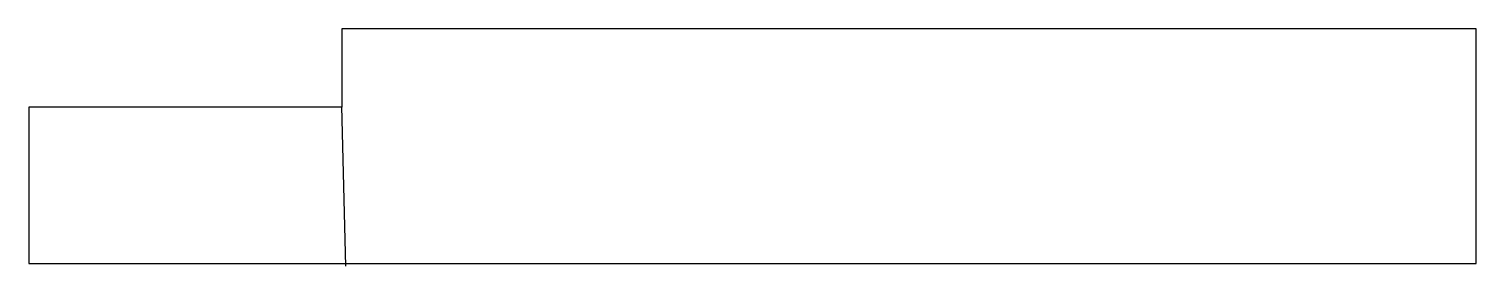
# Model space of a CAD drawing. Extents: x -2 to 35, y -2.1 to 4.
import ezdxf

# ---------------------------------------------------------------- set-up
doc = ezdxf.new("R2010")
doc.units = 0

msp = doc.modelspace()

# ---------------------------------------------------------------- linework, layer by layer
for p, q in [((6, 4), (6, 2)), ((35, 4), (6, 4)), ((35, -2), (35, 4)), ((-2, 2), (-2, -2)), ((6, 2), (-2, 2)), ((5.989971, 2.014327), (6.095989, -2.067335)), ((-2, -2), (35, -2))]:
    msp.add_line(p, q)

doc.saveas('drawing.dxf')
